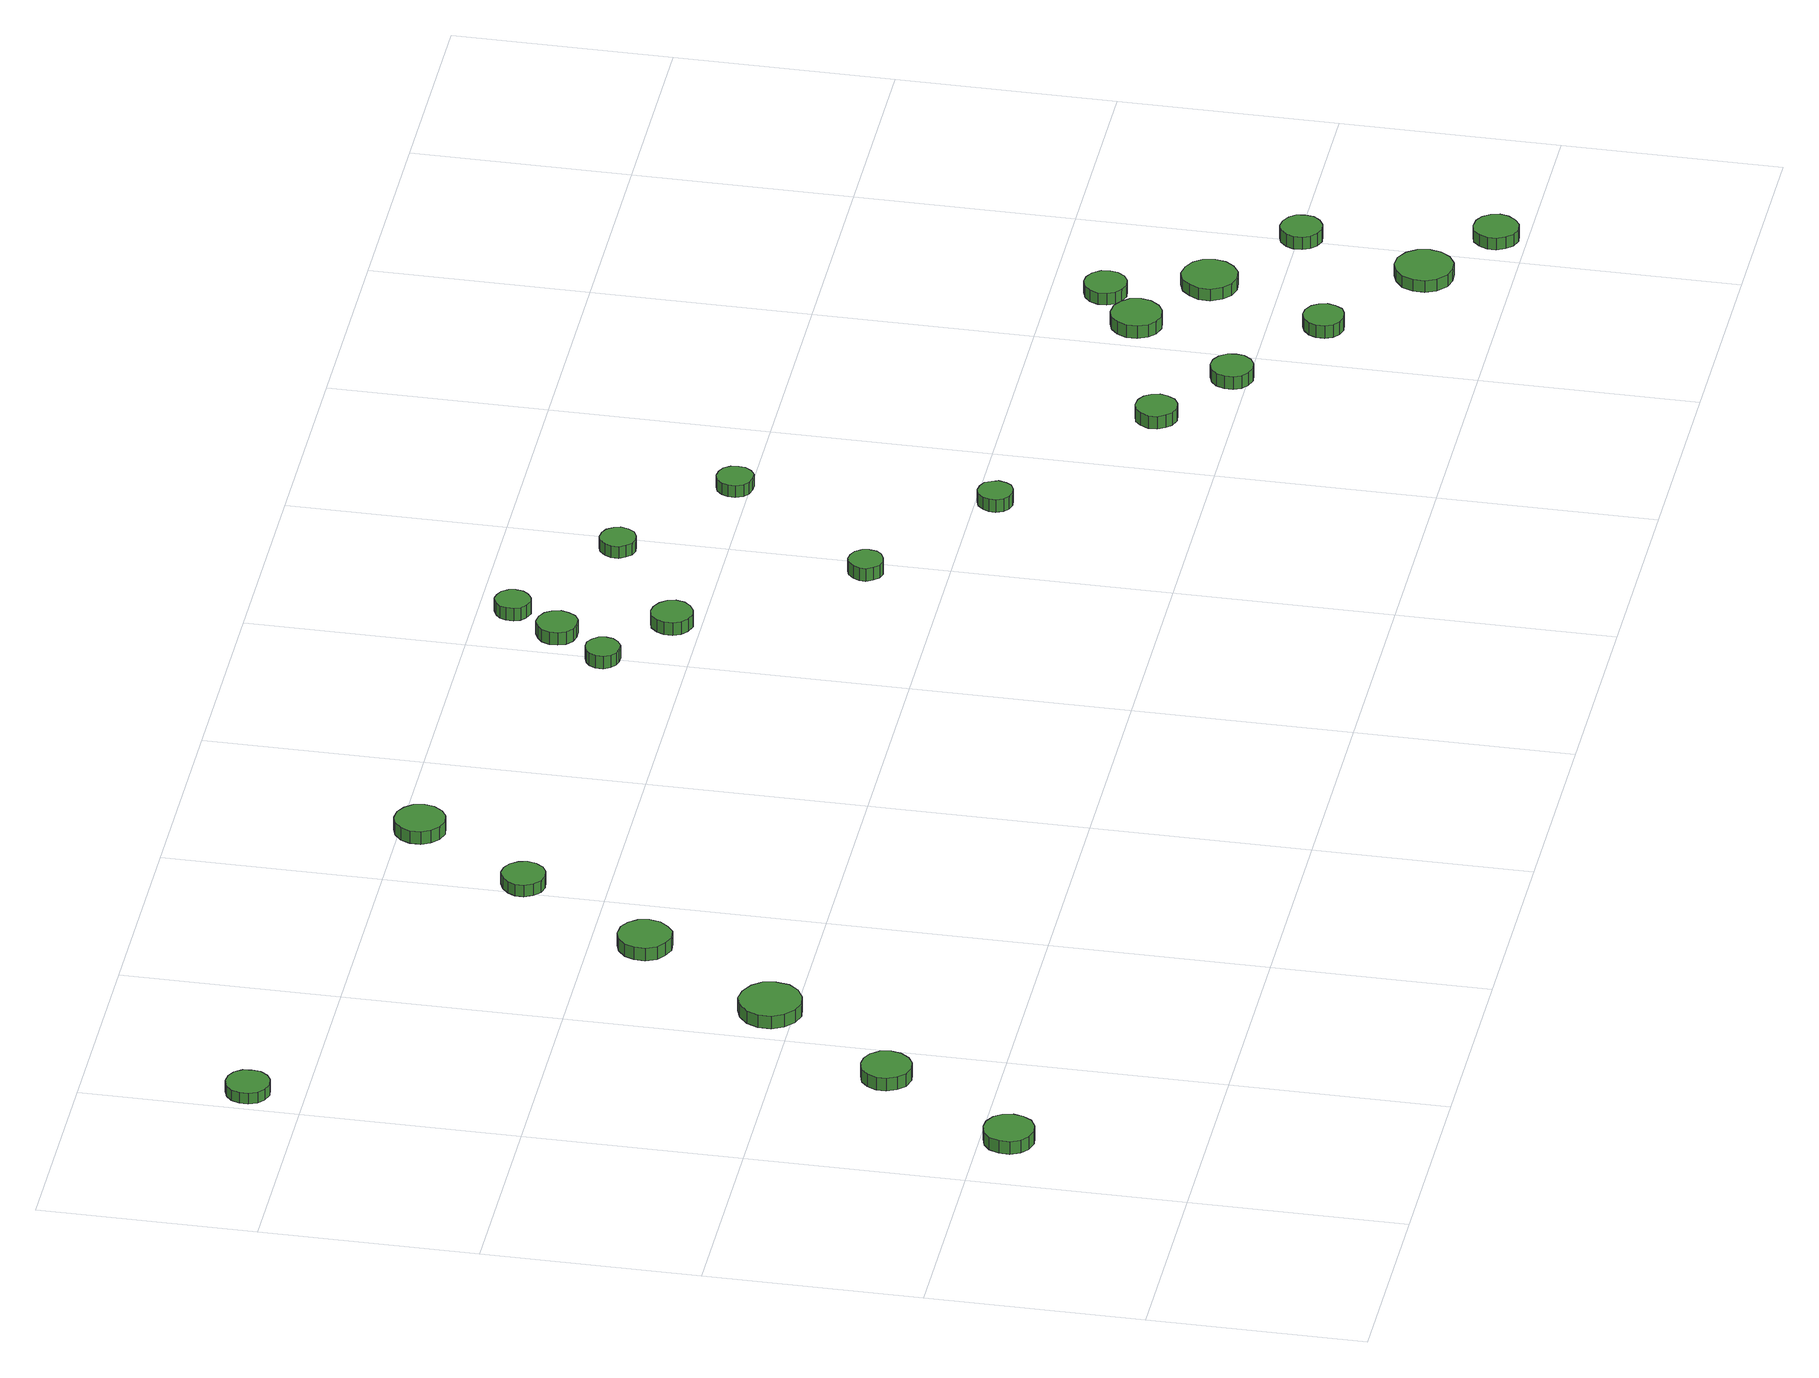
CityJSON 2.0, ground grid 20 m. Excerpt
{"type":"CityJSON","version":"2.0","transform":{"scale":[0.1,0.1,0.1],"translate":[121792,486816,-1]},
"CityObjects":{
"tree1":{"type":"SolitaryVegetationObject","attributes":{"function":"something"},"geometry":[{"type":"MultiSurface","lod":"1","boundaries":[[[0,1,2,3,4,5,6,7,8,9,10,11,12,13,14]],[[15,16,17,18,19,20,21,22,23,24,25,26,27,28,29]],[[0,29,28,1]],[[1,28,27,2]],[[2,27,26,3]],[[3,26,25,4]],[[4,25,24,5]],[[5,24,23,6]],[[6,23,22,7]],[[7,22,21,8]],[[8,21,20,9]],[[9,20,19,10]],[[10,19,18,11]],[[11,18,17,12]],[[12,17,16,13]],[[13,16,15,14]],[[14,15,29,0]]]}]},
"tree2":{"type":"SolitaryVegetationObject","attributes":{"function":"something"},"geometry":[{"type":"MultiSurface","lod":"1","boundaries":[[[30,31,32,33,34,35,36,37,38,39,40,41,42,43,44]],[[45,46,47,48,49,50,51,52,53,54,55,56,57,58,59]],[[30,59,58,31]],[[31,58,57,32]],[[32,57,56,33]],[[33,56,55,34]],[[34,55,54,35]],[[35,54,53,36]],[[36,53,52,37]],[[37,52,51,38]],[[38,51,50,39]],[[39,50,49,40]],[[40,49,48,41]],[[41,48,47,42]],[[42,47,46,43]],[[43,46,45,44]],[[44,45,59,30]]]}]},
"tree3":{"type":"SolitaryVegetationObject","attributes":{"function":"something"},"geometry":[{"type":"MultiSurface","lod":"1","boundaries":[[[60,61,62,63,64,65,66,67,68,69,70,71,72,73,74]],[[75,76,77,78,79,80,81,82,83,84,85,86,87,88,89]],[[60,89,88,61]],[[61,88,87,62]],[[62,87,86,63]],[[63,86,85,64]],[[64,85,84,65]],[[65,84,83,66]],[[66,83,82,67]],[[67,82,81,68]],[[68,81,80,69]],[[69,80,79,70]],[[70,79,78,71]],[[71,78,77,72]],[[72,77,76,73]],[[73,76,75,74]],[[74,75,89,60]]]}]},
"tree4":{"type":"SolitaryVegetationObject","attributes":{"function":"something"},"geometry":[{"type":"MultiSurface","lod":"1","boundaries":[[[90,91,92,93,94,95,96,97,98,99,100,101,102,103,104]],[[105,106,107,108,109,110,111,112,113,114,115,116,117,118,119]],[[90,119,118,91]],[[91,118,117,92]],[[92,117,116,93]],[[93,116,115,94]],[[94,115,114,95]],[[95,114,113,96]],[[96,113,112,97]],[[97,112,111,98]],[[98,111,110,99]],[[99,110,109,100]],[[100,109,108,101]],[[101,108,107,102]],[[102,107,106,103]],[[103,106,105,104]],[[104,105,119,90]]]}]},
"tree5":{"type":"SolitaryVegetationObject","attributes":{"function":"something"},"geometry":[{"type":"MultiSurface","lod":"1","boundaries":[[[120,121,122,123,124,125,126,127,128,129,130,131,132,133,134]],[[135,136,137,138,139,140,141,142,143,144,145,146,147,148,149]],[[120,149,148,121]],[[121,148,147,122]],[[122,147,146,123]],[[123,146,145,124]],[[124,145,144,125]],[[125,144,143,126]],[[126,143,142,127]],[[127,142,141,128]],[[128,141,140,129]],[[129,140,139,130]],[[130,139,138,131]],[[131,138,137,132]],[[132,137,136,133]],[[133,136,135,134]],[[134,135,149,120]]]}]},
"tree6":{"type":"SolitaryVegetationObject","attributes":{"function":"something"},"geometry":[{"type":"MultiSurface","lod":"1","boundaries":[[[150,151,152,153,154,155,156,157,158,159,160,161,162,163,164]],[[165,166,167,168,169,170,171,172,173,174,175,176,177,178,179]],[[150,179,178,151]],[[151,178,177,152]],[[152,177,176,153]],[[153,176,175,154]],[[154,175,174,155]],[[155,174,173,156]],[[156,173,172,157]],[[157,172,171,158]],[[158,171,170,159]],[[159,170,169,160]],[[160,169,168,161]],[[161,168,167,162]],[[162,167,166,163]],[[163,166,165,164]],[[164,165,179,150]]]}]},
"tree7":{"type":"SolitaryVegetationObject","attributes":{"function":"something"},"geometry":[{"type":"MultiSurface","lod":"1","boundaries":[[[180,181,182,183,184,185,186,187,188,189,190,191,192,193,194]],[[195,196,197,198,199,200,201,202,203,204,205,206,207,208,209]],[[180,209,208,181]],[[181,208,207,182]],[[182,207,206,183]],[[183,206,205,184]],[[184,205,204,185]],[[185,204,203,186]],[[186,203,202,187]],[[187,202,201,188]],[[188,201,200,189]],[[189,200,199,190]],[[190,199,198,191]],[[191,198,197,192]],[[192,197,196,193]],[[193,196,195,194]],[[194,195,209,180]]]}]},
"tree8":{"type":"SolitaryVegetationObject","attributes":{"function":"something"},"geometry":[{"type":"MultiSurface","lod":"1","boundaries":[[[210,211,212,213,214,215,216,217,218,219,220,221,222,223,224]],[[225,226,227,228,229,230,231,232,233,234,235,236,237,238,239]],[[210,239,238,211]],[[211,238,237,212]],[[212,237,236,213]],[[213,236,235,214]],[[214,235,234,215]],[[215,234,233,216]],[[216,233,232,217]],[[217,232,231,218]],[[218,231,230,219]],[[219,230,229,220]],[[220,229,228,221]],[[221,228,227,222]],[[222,227,226,223]],[[223,226,225,224]],[[224,225,239,210]]]}]},
"tree9":{"type":"SolitaryVegetationObject","attributes":{"function":"something"},"geometry":[{"type":"MultiSurface","lod":"1","boundaries":[[[240,241,242,243,244,245,246,247,248,249,250,251,252,253,254]],[[255,256,257,258,259,260,261,262,263,264,265,266,267,268,269]],[[240,269,268,241]],[[241,268,267,242]],[[242,267,266,243]],[[243,266,265,244]],[[244,265,264,245]],[[245,264,263,246]],[[246,263,262,247]],[[247,262,261,248]],[[248,261,260,249]],[[249,260,259,250]],[[250,259,258,251]],[[251,258,257,252]],[[252,257,256,253]],[[253,256,255,254]],[[254,255,269,240]]]}]},
"tree10":{"type":"SolitaryVegetationObject","attributes":{"function":"something"},"geometry":[{"type":"MultiSurface","lod":"1","boundaries":[[[270,271,272,273,274,275,276,277,278,279,280,281,282,283,284]],[[285,286,287,288,289,290,291,292,293,294,295,296,297,298,299]],[[270,299,298,271]],[[271,298,297,272]],[[272,297,296,273]],[[273,296,295,274]],[[274,295,294,275]],[[275,294,293,276]],[[276,293,292,277]],[[277,292,291,278]],[[278,291,290,279]],[[279,290,289,280]],[[280,289,288,281]],[[281,288,287,282]],[[282,287,286,283]],[[283,286,285,284]],[[284,285,299,270]]]}]},
"tree11":{"type":"SolitaryVegetationObject","attributes":{"function":"something"},"geometry":[{"type":"MultiSurface","lod":"1","boundaries":[[[300,301,302,303,304,305,306,307,308,309,310,311,312,313,314]],[[315,316,317,318,319,320,321,322,323,324,325,326,327,328,329]],[[300,329,328,301]],[[301,328,327,302]],[[302,327,326,303]],[[303,326,325,304]],[[304,325,324,305]],[[305,324,323,306]],[[306,323,322,307]],[[307,322,321,308]],[[308,321,320,309]],[[309,320,319,310]],[[310,319,318,311]],[[311,318,317,312]],[[312,317,316,313]],[[313,316,315,314]],[[314,315,329,300]]]}]},
"tree12":{"type":"SolitaryVegetationObject","attributes":{"function":"something"},"geometry":[{"type":"MultiSurface","lod":"1","boundaries":[[[330,331,332,333,334,335,336,337,338,339,340,341,342,343,344]],[[345,346,347,348,349,350,351,352,353,354,355,356,357,358,359]],[[330,359,358,331]],[[331,358,357,332]],[[332,357,356,333]],[[333,356,355,334]],[[334,355,354,335]],[[335,354,353,336]],[[336,353,352,337]],[[337,352,351,338]],[[338,351,350,339]],[[339,350,349,340]],[[340,349,348,341]],[[341,348,347,342]],[[342,347,346,343]],[[343,346,345,344]],[[344,345,359,330]]]}]},
"tree13":{"type":"SolitaryVegetationObject","attributes":{"function":"something"},"geometry":[{"type":"MultiSurface","lod":"1","boundaries":[[[360,361,362,363,364,365,366,367,368,369,370,371,372,373,374]],[[375,376,377,378,379,380,381,382,383,384,385,386,387,388,389]],[[360,389,388,361]],[[361,388,387,362]],[[362,387,386,363]],[[363,386,385,364]],[[364,385,384,365]],[[365,384,383,366]],[[366,383,382,367]],[[367,382,381,368]],[[368,381,380,369]],[[369,380,379,370]],[[370,379,378,371]],[[371,378,377,372]],[[372,377,376,373]],[[373,376,375,374]],[[374,375,389,360]]]}]},
"tree14":{"type":"SolitaryVegetationObject","attributes":{"function":"something"},"geometry":[{"type":"MultiSurface","lod":"1","boundaries":[[[390,391,392,393,394,395,396,397,398,399,400,401,402,403,404]],[[405,406,407,408,409,410,411,412,413,414,415,416,417,418,419]],[[390,419,418,391]],[[391,418,417,392]],[[392,417,416,393]],[[393,416,415,394]],[[394,415,414,395]],[[395,414,413,396]],[[396,413,412,397]],[[397,412,411,398]],[[398,411,410,399]],[[399,410,409,400]],[[400,409,408,401]],[[401,408,407,402]],[[402,407,406,403]],[[403,406,405,404]],[[404,405,419,390]]]}]},
"tree15":{"type":"SolitaryVegetationObject","attributes":{"function":"something"},"geometry":[{"type":"MultiSurface","lod":"1","boundaries":[[[420,421,422,423,424,425,426,427,428,429,430,431,432,433,434]],[[435,436,437,438,439,440,441,442,443,444,445,446,447,448,449]],[[420,449,448,421]],[[421,448,447,422]],[[422,447,446,423]],[[423,446,445,424]],[[424,445,444,425]],[[425,444,443,426]],[[426,443,442,427]],[[427,442,441,428]],[[428,441,440,429]],[[429,440,439,430]],[[430,439,438,431]],[[431,438,437,432]],[[432,437,436,433]],[[433,436,435,434]],[[434,435,449,420]]]}]},
"tree16":{"type":"SolitaryVegetationObject","attributes":{"function":"something"},"geometry":[{"type":"MultiSurface","lod":"1","boundaries":[[[450,451,452,453,454,455,456,457,458,459,460,461,462,463,464]],[[465,466,467,468,469,470,471,472,473,474,475,476,477,478,479]],[[450,479,478,451]],[[451,478,477,452]],[[452,477,476,453]],[[453,476,475,454]],[[454,475,474,455]],[[455,474,473,456]],[[456,473,472,457]],[[457,472,471,458]],[[458,471,470,459]],[[459,470,469,460]],[[460,469,468,461]],[[461,468,467,462]],[[462,467,466,463]],[[463,466,465,464]],[[464,465,479,450]]]}]},
"tree17":{"type":"SolitaryVegetationObject","attributes":{"function":"something"},"geometry":[{"type":"MultiSurface","lod":"1","boundaries":[[[480,481,482,483,484,485,486,487,488,489,490,491,492,493,494]],[[495,496,497,498,499,500,501,502,503,504,505,506,507,508,509]],[[480,509,508,481]],[[481,508,507,482]],[[482,507,506,483]],[[483,506,505,484]],[[484,505,504,485]],[[485,504,503,486]],[[486,503,502,487]],[[487,502,501,488]],[[488,501,500,489]],[[489,500,499,490]],[[490,499,498,491]],[[491,498,497,492]],[[492,497,496,493]],[[493,496,495,494]],[[494,495,509,480]]]}]},
"tree18":{"type":"SolitaryVegetationObject","attributes":{"function":"something"},"geometry":[{"type":"MultiSurface","lod":"1","boundaries":[[[510,511,512,513,514,515,516,517,518,519,520,521,522,523,524]],[[525,526,527,528,529,530,531,532,533,534,535,536,537,538,539]],[[510,539,538,511]],[[511,538,537,512]],[[512,537,536,513]],[[513,536,535,514]],[[514,535,534,515]],[[515,534,533,516]],[[516,533,532,517]],[[517,532,531,518]],[[518,531,530,519]],[[519,530,529,520]],[[520,529,528,521]],[[521,528,527,522]],[[522,527,526,523]],[[523,526,525,524]],[[524,525,539,510]]]}]},
"tree19":{"type":"SolitaryVegetationObject","attributes":{"function":"something"},"geometry":[{"type":"MultiSurface","lod":"1","boundaries":[[[540,541,542,543,544,545,546,547,548,549,550,551,552,553,554]],[[555,556,557,558,559,560,561,562,563,564,565,566,567,568,569]],[[540,569,568,541]],[[541,568,567,542]],[[542,567,566,543]],[[543,566,565,544]],[[544,565,564,545]],[[545,564,563,546]],[[546,563,562,547]],[[547,562,561,548]],[[548,561,560,549]],[[549,560,559,550]],[[550,559,558,551]],[[551,558,557,552]],[[552,557,556,553]],[[553,556,555,554]],[[554,555,569,540]]]}]},
"tree20":{"type":"SolitaryVegetationObject","attributes":{"function":"something"},"geometry":[{"type":"MultiSurface","lod":"1","boundaries":[[[570,571,572,573,574,575,576,577,578,579,580,581,582,583,584]],[[585,586,587,588,589,590,591,592,593,594,595,596,597,598,599]],[[570,599,598,571]],[[571,598,597,572]],[[572,597,596,573]],[[573,596,595,574]],[[574,595,594,575]],[[575,594,593,576]],[[576,593,592,577]],[[577,592,591,578]],[[578,591,590,579]],[[579,590,589,580]],[[580,589,588,581]],[[581,588,587,582]],[[582,587,586,583]],[[583,586,585,584]],[[584,585,599,570]]]}]},
"tree21":{"type":"SolitaryVegetationObject","attributes":{"function":"something"},"geometry":[{"type":"MultiSurface","lod":"1","boundaries":[[[600,601,602,603,604,605,606,607,608,609,610,611,612,613,614]],[[615,616,617,618,619,620,621,622,623,624,625,626,627,628,629]],[[600,629,628,601]],[[601,628,627,602]],[[602,627,626,603]],[[603,626,625,604]],[[604,625,624,605]],[[605,624,623,606]],[[606,623,622,607]],[[607,622,621,608]],[[608,621,620,609]],[[609,620,619,610]],[[610,619,618,611]],[[611,618,617,612]],[[612,617,616,613]],[[613,616,615,614]],[[614,615,629,600]]]}]},
"tree22":{"type":"SolitaryVegetationObject","attributes":{"function":"something"},"geometry":[{"type":"MultiSurface","lod":"1","boundaries":[[[630,631,632,633,634,635,636,637,638,639,640,641,642,643,644]],[[645,646,647,648,649,650,651,652,653,654,655,656,657,658,659]],[[630,659,658,631]],[[631,658,657,632]],[[632,657,656,633]],[[633,656,655,634]],[[634,655,654,635]],[[635,654,653,636]],[[636,653,652,637]],[[637,652,651,638]],[[638,651,650,639]],[[639,650,649,640]],[[640,649,648,641]],[[641,648,647,642]],[[642,647,646,643]],[[643,646,645,644]],[[644,645,659,630]]]}]},
"tree23":{"type":"SolitaryVegetationObject","attributes":{"function":"something"},"geometry":[{"type":"MultiSurface","lod":"1","boundaries":[[[660,661,662,663,664,665,666,667,668,669,670,671,672,673,674]],[[675,676,677,678,679,680,681,682,683,684,685,686,687,688,689]],[[660,689,688,661]],[[661,688,687,662]],[[662,687,686,663]],[[663,686,685,664]],[[664,685,684,665]],[[665,684,683,666]],[[666,683,682,667]],[[667,682,681,668]],[[668,681,680,669]],[[669,680,679,670]],[[670,679,678,671]],[[671,678,677,672]],[[672,677,676,673]],[[673,676,675,674]],[[674,675,689,660]]]}]},
"tree24":{"type":"SolitaryVegetationObject","attributes":{"function":"something"},"geometry":[{"type":"MultiSurface","lod":"1","boundaries":[[[690,691,692,693,694,695,696,697,698,699,700,701,702,703,704]],[[705,706,707,708,709,710,711,712,713,714,715,716,717,718,719]],[[690,719,718,691]],[[691,718,717,692]],[[692,717,716,693]],[[693,716,715,694]],[[694,715,714,695]],[[695,714,713,696]],[[696,713,712,697]],[[697,712,711,698]],[[698,711,710,699]],[[699,710,709,700]],[[700,709,708,701]],[[701,708,707,702]],[[702,707,706,703]],[[703,706,705,704]],[[704,705,719,690]]]}]}
},
"vertices":[
[94,174,20],[92,184,20],[87,191,20],[78,196,20],[69,197,20],[59,194,20],[52,188,20],[48,179,20],[48,169,20],[52,160,20],[59,154,20],[69,151,20],[78,152,20],[87,157,20],[92,165,20],[92,165,7],[87,157,7],[78,152,7],[69,151,7],[59,154,7],[52,160,7],[48,169,7],[48,179,7],[52,188,7],[59,194,7],[69,197,7],[78,196,7],[87,191,7],[92,184,7],[94,174,7],
[178,300,20],[176,310,20],[170,318,20],[162,322,20],[153,323,20],[143,320,20],[136,314,20],[132,305,20],[132,296,20],[136,287,20],[143,280,20],[153,277,20],[162,278,20],[170,283,20],[176,291,20],[176,291,7],[170,283,7],[162,278,7],[153,277,7],[143,280,7],[136,287,7],[132,296,7],[132,305,7],[136,314,7],[143,320,7],[153,323,7],[162,322,7],[170,318,7],[176,310,7],[178,300,7],
[49,852,16],[48,860,16],[43,867,16],[36,871,16],[27,872,16],[19,869,16],[13,864,16],[10,856,16],[10,848,16],[13,840,16],[19,835,16],[27,832,16],[36,833,16],[43,837,16],[48,844,16],[48,844,5],[43,837,5],[36,833,5],[27,832,5],[19,835,5],[13,840,5],[10,848,5],[10,856,5],[13,864,5],[19,869,5],[27,872,5],[36,871,5],[43,867,5],[48,860,5],[49,852,5],
[271,421,21],[269,433,21],[262,442,21],[251,448,21],[239,450,21],[228,446,21],[219,438,21],[214,427,21],[214,415,21],[219,404,21],[228,396,21],[239,392,21],[251,394,21],[262,400,21],[269,409,21],[269,409,8],[262,400,8],[251,394,8],[239,392,8],[228,396,8],[219,404,8],[214,415,8],[214,427,8],[219,438,8],[228,446,8],[239,450,8],[251,448,8],[262,442,8],[269,433,8],[271,421,8],
[355,551,20],[353,561,20],[347,569,20],[339,574,20],[328,575,20],[319,572,20],[311,565,20],[307,556,20],[307,546,20],[311,536,20],[319,530,20],[328,526,20],[339,527,20],[347,533,20],[353,541,20],[353,541,7],[347,533,7],[339,527,7],[328,526,7],[319,530,7],[311,536,7],[307,546,7],[307,556,7],[311,565,7],[319,572,7],[328,575,7],[339,574,7],[347,569,7],[353,561,7],[355,551,7],
[431,675,20],[429,683,20],[424,690,20],[417,694,20],[409,695,20],[401,692,20],[395,686,20],[391,679,20],[391,671,20],[395,663,20],[401,657,20],[409,655,20],[417,656,20],[424,660,20],[429,667,20],[429,667,8],[424,660,8],[417,656,8],[409,655,8],[401,657,8],[395,663,8],[391,671,8],[391,679,8],[395,686,8],[401,692,8],[409,695,8],[417,694,8],[424,690,8],[429,683,8],[431,675,8],
[508,782,20],[506,792,20],[500,799,20],[492,804,20],[482,805,20],[473,802,20],[466,796,20],[462,787,20],[462,777,20],[466,769,20],[473,762,20],[482,759,20],[492,760,20],[500,765,20],[506,773,20],[506,773,7],[500,765,7],[492,760,7],[482,759,7],[473,762,7],[466,769,7],[462,777,7],[462,787,7],[466,796,7],[473,802,7],[482,805,7],[492,804,7],[500,799,7],[506,792,7],[508,782,7],
[811,675,21],[810,682,21],[806,687,21],[800,691,21],[793,691,21],[787,689,21],[782,685,21],[779,679,21],[779,672,21],[782,666,21],[787,662,21],[793,660,21],[800,660,21],[806,664,21],[810,669,21],[810,669,8],[806,664,8],[800,660,8],[793,660,8],[787,662,8],[782,666,8],[779,672,8],[779,679,8],[782,685,8],[787,689,8],[793,691,8],[800,691,8],[806,687,8],[810,682,8],[811,675,8],
[849,723,20],[847,731,20],[843,737,20],[836,741,20],[828,742,20],[821,739,20],[815,734,20],[812,727,20],[812,719,20],[815,712,20],[821,707,20],[828,705,20],[836,705,20],[843,709,20],[847,716,20],[847,716,7],[843,709,7],[836,705,7],[828,705,7],[821,707,7],[815,712,7],[812,719,7],[812,727,7],[815,734,7],[821,739,7],[828,742,7],[836,741,7],[843,737,7],[847,731,7],[849,723,7],
[885,626,20],[883,634,20],[878,640,20],[871,644,20],[864,645,20],[856,643,20],[850,637,20],[847,630,20],[847,622,20],[850,615,20],[856,610,20],[864,607,20],[871,608,20],[878,612,20],[883,618,20],[883,618,7],[878,612,7],[871,608,7],[864,607,7],[856,610,7],[850,615,7],[847,622,7],[847,630,7],[850,637,7],[856,643,7],[864,645,7],[871,644,7],[878,640,7],[883,634,7],[885,626,7],
[876,769,20],[875,775,20],[871,781,20],[865,784,20],[859,785,20],[852,782,20],[847,778,20],[845,772,20],[845,765,20],[847,759,20],[852,755,20],[859,752,20],[865,753,20],[871,757,20],[875,762,20],[875,762,7],[871,757,7],[865,753,7],[859,752,7],[852,755,7],[847,759,7],[845,765,7],[845,772,7],[847,778,7],[852,782,7],[859,785,7],[865,784,7],[871,781,7],[875,775,7],[876,769,7],
[1001,474,19],[1000,480,19],[996,486,19],[990,489,19],[983,490,19],[977,488,19],[972,483,19],[969,477,19],[969,471,19],[972,465,19],[977,460,19],[983,458,19],[990,459,19],[996,462,19],[1000,467,19],[1000,467,6],[996,462,6],[990,459,6],[983,458,6],[977,460,6],[972,465,6],[969,471,6],[969,477,6],[972,483,6],[977,488,6],[983,490,6],[990,489,6],[996,486,6],[1000,480,6],[1001,474,6],
[998,697,19],[996,703,19],[992,709,19],[986,712,19],[979,713,19],[973,711,19],[968,706,19],[965,700,19],[965,693,19],[968,687,19],[973,682,19],[979,680,19],[986,681,19],[992,684,19],[996,690,19],[996,690,7],[992,684,7],[986,681,7],[979,680,7],[973,682,7],[968,687,7],[965,693,7],[965,700,7],[968,706,7],[973,711,7],[979,713,7],[986,712,7],[992,709,7],[996,703,7],[998,697,7],
[1134,382,20],[1132,388,20],[1129,394,20],[1123,397,20],[1116,398,20],[1110,396,20],[1105,391,20],[1102,385,20],[1102,379,20],[1105,372,20],[1110,368,20],[1116,366,20],[1123,367,20],[1129,370,20],[1132,375,20],[1132,375,7],[1129,370,7],[1123,367,7],[1116,366,7],[1110,368,7],[1105,372,7],[1102,379,7],[1102,385,7],[1105,391,7],[1110,396,7],[1116,398,7],[1123,397,7],[1129,394,7],[1132,388,7],[1134,382,7],
[1117,613,19],[1116,620,19],[1112,626,19],[1106,629,19],[1099,630,19],[1092,628,19],[1087,623,19],[1084,617,19],[1084,610,19],[1087,603,19],[1092,599,19],[1099,597,19],[1106,597,19],[1112,601,19],[1116,607,19],[1116,607,7],[1112,601,7],[1106,597,7],[1099,597,7],[1092,599,7],[1087,603,7],[1084,610,7],[1084,617,7],[1087,623,7],[1092,628,7],[1099,630,7],[1106,629,7],[1112,626,7],[1116,620,7],[1117,613,7],
[1303,268,20],[1301,276,20],[1297,282,20],[1290,286,20],[1282,287,20],[1274,285,20],[1269,280,20],[1265,272,20],[1265,264,20],[1269,257,20],[1274,252,20],[1282,249,20],[1290,250,20],[1297,254,20],[1301,261,20],[1301,261,7],[1297,254,7],[1290,250,7],[1282,249,7],[1274,252,7],[1269,257,7],[1265,264,7],[1265,272,7],[1269,280,7],[1274,285,7],[1282,287,7],[1290,286,7],[1297,282,7],[1301,276,7],[1303,268,7],
[1381,214,20],[1380,222,20],[1375,229,20],[1368,233,20],[1360,234,20],[1352,231,20],[1346,226,20],[1343,218,20],[1343,210,20],[1346,203,20],[1352,198,20],[1360,195,20],[1368,196,20],[1375,200,20],[1380,207,20],[1380,207,7],[1375,200,7],[1368,196,7],[1360,195,7],[1352,198,7],[1346,203,7],[1343,210,7],[1343,218,7],[1346,226,7],[1352,231,7],[1360,234,7],[1368,233,7],[1375,229,7],[1380,222,7],[1381,214,7],
[1479,150,20],[1477,158,20],[1473,164,20],[1466,168,20],[1458,169,20],[1451,166,20],[1445,161,20],[1442,154,20],[1442,146,20],[1445,139,20],[1451,134,20],[1458,132,20],[1466,133,20],[1473,136,20],[1477,143,20],[1477,143,7],[1473,136,7],[1466,133,7],[1458,132,7],[1451,134,7],[1445,139,7],[1442,146,7],[1442,154,7],[1445,161,7],[1451,166,7],[1458,169,7],[1466,168,7],[1473,164,7],[1477,158,7],[1479,150,7],
[1457,314,20],[1455,324,20],[1449,331,20],[1441,336,20],[1431,337,20],[1422,334,20],[1415,328,20],[1411,319,20],[1411,309,20],[1415,300,20],[1422,294,20],[1431,291,20],[1441,292,20],[1449,297,20],[1455,305,20],[1455,305,7],[1449,297,7],[1441,292,7],[1431,291,7],[1422,294,7],[1415,300,7],[1411,309,7],[1411,319,7],[1415,328,7],[1422,334,7],[1431,337,7],[1441,336,7],[1449,331,7],[1455,324,7],[1457,314,7],
[1586,78,19],[1584,89,19],[1578,98,19],[1568,104,19],[1557,105,19],[1547,101,19],[1538,94,19],[1534,84,19],[1534,73,19],[1538,63,19],[1547,55,19],[1557,52,19],[1568,53,19],[1578,59,19],[1584,68,19],[1584,68,7],[1578,59,7],[1568,53,7],[1557,52,7],[1547,55,7],[1538,63,7],[1534,73,7],[1534,84,7],[1538,94,7],[1547,101,7],[1557,105,7],[1568,104,7],[1578,98,7],[1584,89,7],[1586,78,7],
[1499,350,19],[1498,358,19],[1493,365,19],[1486,369,19],[1478,370,19],[1470,367,19],[1464,362,19],[1461,354,19],[1461,346,19],[1464,339,19],[1470,334,19],[1478,331,19],[1486,332,19],[1493,336,19],[1498,343,19],[1498,343,7],[1493,336,7],[1486,332,7],[1478,331,7],[1470,334,7],[1464,339,7],[1461,346,7],[1461,354,7],[1464,362,7],[1470,367,7],[1478,370,7],[1486,369,7],[1493,365,7],[1498,358,7],[1499,350,7],
[1535,262,19],[1533,273,19],[1527,281,19],[1518,286,19],[1507,288,19],[1497,284,19],[1490,277,19],[1485,268,19],[1485,257,19],[1490,247,19],[1497,240,19],[1507,237,19],[1518,238,19],[1527,244,19],[1533,252,19],[1533,252,7],[1527,244,7],[1518,238,7],[1507,237,7],[1497,240,7],[1490,247,7],[1485,257,7],[1485,268,7],[1490,277,7],[1497,284,7],[1507,288,7],[1518,286,7],[1527,281,7],[1533,273,7],[1535,262,7],
[1656,28,19],[1654,36,19],[1649,43,19],[1642,47,19],[1633,48,19],[1625,46,19],[1619,40,19],[1615,32,19],[1615,24,19],[1619,16,19],[1625,10,19],[1633,7,19],[1642,8,19],[1649,13,19],[1654,20,19],[1654,20,7],[1649,13,7],[1642,8,7],[1633,7,7],[1625,10,7],[1619,16,7],[1615,24,7],[1615,32,7],[1619,40,7],[1625,46,7],[1633,48,7],[1642,47,7],[1649,43,7],[1654,36,7],[1656,28,7],
[1621,197,20],[1620,205,20],[1615,211,20],[1608,215,20],[1600,216,20],[1593,214,20],[1587,208,20],[1584,201,20],[1584,193,20],[1587,186,20],[1593,181,20],[1600,178,20],[1608,179,20],[1615,183,20],[1620,189,20],[1620,189,7],[1615,183,7],[1608,179,7],[1600,178,7],[1593,181,7],[1587,186,7],[1584,193,7],[1584,201,7],[1587,208,7],[1593,214,7],[1600,216,7],[1608,215,7],[1615,211,7],[1620,205,7],[1621,197,7]
]}
